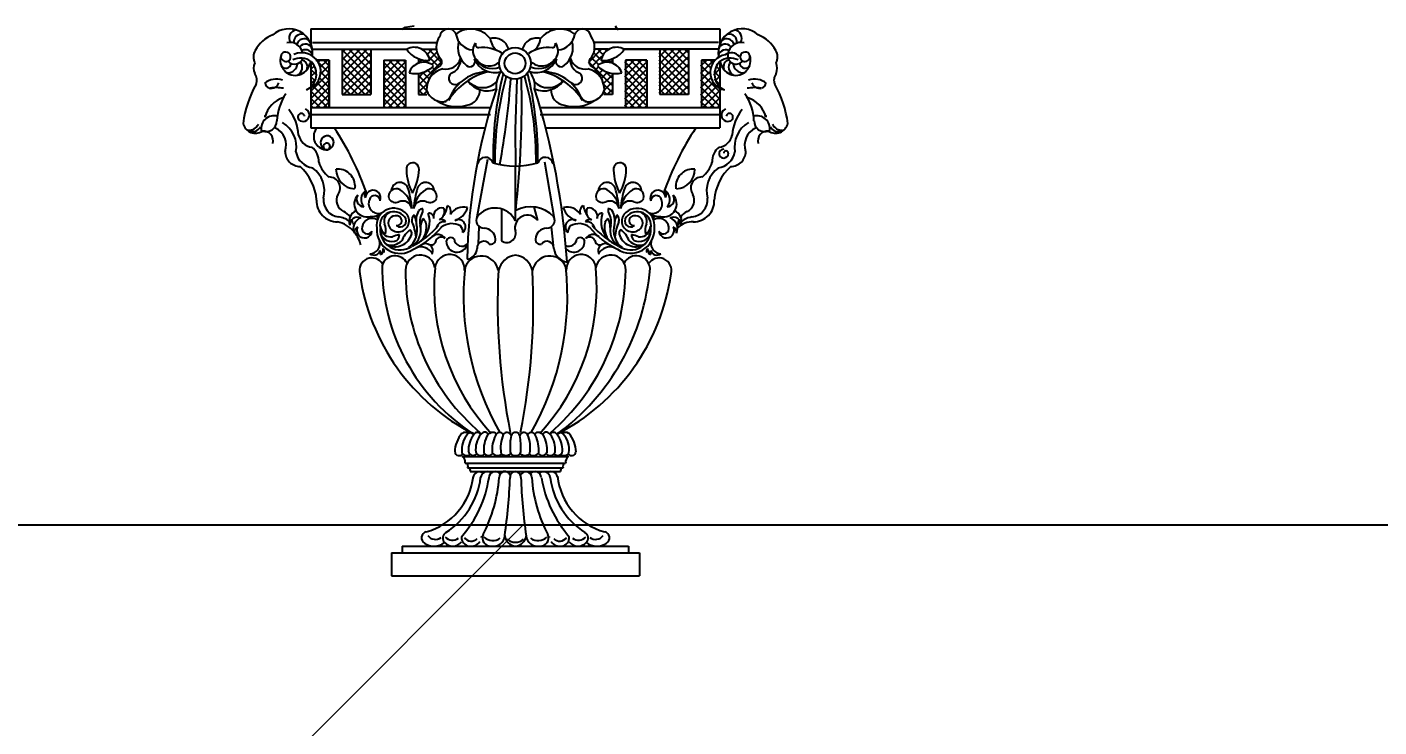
# Model space of a CAD drawing. Header units: millimetres. Extents: x 2391 to 3323, y 1596 to 2537.
# Drawn here: x 2613.376 to 2616.614, y 2456.099 to 2457.776 of the extents above; entities that cross this region are included whole.
import ezdxf

# ---------------------------------------------------------------- set-up
doc = ezdxf.new("R2010")
doc.units = ezdxf.units.MM
doc.layers.get('Defpoints').update_dxf_attribs({"color": 115})
for name, color, linetype in [('dimensions', 203, 'Continuous'), ('exterior wall', 140, 'Continuous'), ('hatch', 50, 'Continuous'), ('plants', 250, 'Continuous')]:
    doc.layers.add(name, color=color, linetype=linetype)
doc.styles.get("Standard").update_dxf_attribs({"font": 'arial.ttf'})
doc.dimstyles.new('Copy of Standard', dxfattribs={"dimtxt": 0.5, "dimasz": 0.18, "dimexe": 0.18, "dimexo": 0.0625, "dimgap": 0.09, "dimtad": 0, "dimzin": 0, "dimdsep": 46, "dimtxsty": 'Standard', "dimcen": 0.09, "dimadec": 0, "dimazin": 0, "dimtfac": 1, "dimtofl": 0, "dimtmove": 0, "dimatfit": 3, "dimfxl": 1, "dimtolj": 1, "dimtzin": 0, "dimarcsym": 0})

# ---------------------------------------------------------------- blocks, each defined once
blk = doc.blocks.new('A$C55897DFD')
for p, q in [((242.8, 480), (601.7, 480)), ((242.8, 480), (242.8, 466.7)), ((322.9, 479.5), (325.7, 481.5)), ((325.7, 481.5), (333.4, 482.4)), ((509.6, 482.4), (511.5, 479.5)), ((511.5, 479.5), (512.5, 479.5)), ((601.7, 480), (601.7, 466.7)), ((244.1, 468), (353.4, 468)), ((600.4, 468), (491.1, 468)), ((242.8, 451.2), (242.8, 429.1)), ((242.8, 450.8), (243, 451)), ((244.1, 462), (327.1, 462)), ((258.9, 452.4), (247.1, 452.4)), ((247.1, 452.4), (258.9, 452.4)), ((258.9, 441), (247.4, 452.4)), ((248.7, 450.3), (250.8, 452.4)), ((250.7, 446), (257.2, 452.4)), ((258.9, 447.3), (253.8, 452.4)), ((258.9, 410.8), (258.9, 452.4)), ((258.9, 452.4), (258.9, 410.8)), ((270.3, 459.1), (273.1, 462)), ((270.3, 452.7), (279.5, 462)), ((270.3, 446.4), (285.9, 462)), ((270.3, 440), (292.2, 462)), ((270.3, 462), (270.3, 422.2)), ((295.5, 436.2), (270.3, 461.4)), ((270.3, 433.7), (295.5, 458.9)), ((295.5, 429.8), (270.3, 455)), ((270.3, 427.3), (295.5, 452.5)), ((295.5, 442.6), (276, 462)), ((295.5, 448.9), (282.4, 462)), ((295.5, 455.3), (288.7, 462)), ((295.5, 461.7), (295.1, 462)), ((295.5, 462), (295.5, 422.2)), ((306.9, 438.4), (320.8, 452.4)), ((306.9, 444.8), (314.4, 452.4)), ((306.9, 451.2), (308.1, 452.4)), ((306.9, 452.4), (306.9, 410.8)), ((306.9, 452.4), (325.8, 452.4)), ((306.9, 432.1), (325.8, 451)), ((325.8, 437.7), (311.1, 452.4)), ((325.8, 444.1), (317.4, 452.4)), ((325.8, 450.4), (323.8, 452.4)), ((325.8, 452.4), (325.8, 410.8)), ((337.2, 453.6), (337.2, 449.8)), ((338.7, 450.2), (337.2, 451.7)), ((337.2, 430.6), (357.5, 450.9)), ((337.4, 449.8), (340.2, 452.7)), ((340.2, 462), (352.9, 462)), ((341.9, 460.8), (343.1, 462)), ((345.1, 450.2), (343, 452.3)), ((344.2, 450.4), (346.1, 452.2)), ((344.9, 457.4), (349.5, 462)), ((354.9, 446.7), (345.8, 455.8)), ((357.5, 450.5), (346, 462)), ((346.9, 453), (353.1, 459.2)), ((348.9, 448.6), (355.2, 454.9)), ((352.9, 461.5), (352.4, 462)), ((486.4, 450.5), (497.8, 462)), ((506.7, 430.6), (486.4, 450.9)), ((495, 448.6), (488.7, 454.9)), ((488.9, 446.7), (498, 455.8)), ((497, 453), (490.7, 459.2)), ((503.6, 462), (490.9, 462)), ((491, 461.5), (491.5, 462)), ((498.9, 457.4), (494.4, 462)), ((499.6, 450.4), (497.8, 452.2)), ((498.7, 450.2), (500.9, 452.3)), ((501.9, 460.8), (500.7, 462)), ((506.5, 449.8), (503.6, 452.7)), ((505.2, 450.2), (506.7, 451.7)), ((507.3, 453.6), (507.3, 449.8)), ((600.4, 462), (517.4, 462)), ((570.5, 462), (517.4, 462)), ((517.4, 462), (570.5, 462)), ((518.1, 450.4), (520.1, 452.4)), ((518.1, 444.1), (526.4, 452.4)), ((518.1, 437.7), (532.8, 452.4)), ((537, 432.1), (518.1, 451)), ((518.7, 452.4), (518.7, 410.8)), ((537.6, 452.4), (518.7, 452.4)), ((537, 438.4), (523.1, 452.4)), ((537, 444.8), (529.4, 452.4)), ((537, 451.2), (535.8, 452.4)), ((537.6, 452.4), (537.6, 410.8)), ((548.4, 461.7), (548.8, 462)), ((548.4, 455.3), (555.1, 462)), ((548.4, 448.9), (561.5, 462)), ((548.4, 442.6), (567.9, 462)), ((548.4, 436.2), (573.6, 461.4)), ((573.6, 433.7), (548.4, 458.9)), ((548.4, 429.8), (573.6, 455)), ((573.6, 427.3), (548.4, 452.5)), ((549, 462), (549, 422.2)), ((573.6, 440), (551.6, 462)), ((573.6, 446.4), (558, 462)), ((573.6, 452.7), (564.4, 462)), ((573.6, 459.1), (570.7, 462)), ((574.2, 462), (574.2, 422.2)), ((585, 447.3), (590.1, 452.4)), ((585, 441), (596.4, 452.4)), ((597.4, 452.4), (585.6, 452.4)), ((585.6, 452.4), (585.6, 410.8)), ((593.1, 446), (586.7, 452.4)), ((595.1, 450.3), (593.1, 452.4)), ((601.1, 450.8), (600.9, 451)), ((601.7, 451.2), (601.7, 429.1)), ((245.2, 448.3), (242.8, 450.7)), ((242.8, 444.4), (245.8, 447.3)), ((247.6, 439.5), (242.8, 444.3)), ((242.8, 438), (247.4, 442.6)), ((242.8, 425.3), (258.9, 441.3)), ((251.3, 440.1), (258.9, 447.7)), ((258.9, 434.6), (251.3, 442.1)), ((295.5, 423.5), (270.3, 448.7)), ((290.4, 422.2), (270.3, 442.3)), ((271.5, 422.2), (295.5, 446.1)), ((277.9, 422.2), (295.5, 439.8)), ((325.8, 431.3), (306.9, 450.3)), ((306.9, 425.7), (325.8, 444.6)), ((325.8, 425), (306.9, 443.9)), ((337.2, 436.9), (342, 441.8)), ((337.2, 440.8), (337.2, 422.2)), ((344.6, 431.6), (337.2, 439)), ((346.5, 436.1), (341.1, 441.5)), ((348.6, 440.3), (345.5, 443.4)), ((351.5, 443.8), (349.1, 446.2)), ((492.4, 443.8), (494.7, 446.2)), ((495.2, 440.3), (498.3, 443.4)), ((497.4, 436.1), (502.8, 441.5)), ((499.2, 431.6), (506.7, 439)), ((506.7, 436.9), (501.9, 441.8)), ((507.3, 441.4), (507.3, 422.2)), ((518.1, 431.3), (537, 450.3)), ((537, 425.7), (518.1, 444.6)), ((518.1, 425), (537, 443.9)), ((548.4, 423.5), (573.6, 448.7)), ((572.3, 422.2), (548.4, 446.1)), ((566, 422.2), (548.4, 439.8)), ((553.5, 422.2), (573.6, 442.3)), ((592.6, 440.1), (585, 447.7)), ((585, 434.6), (592.5, 442.1)), ((601.1, 425.3), (585, 441.3)), ((596.3, 439.5), (601.1, 444.3)), ((601.1, 438), (596.5, 442.6)), ((601.1, 444.4), (598.1, 447.3)), ((598.7, 448.3), (601.1, 450.7)), ((246.4, 434.3), (242.8, 437.9)), ((242.8, 431.7), (246.9, 435.8)), ((242.8, 418.9), (258.9, 435)), ((244, 430.4), (242.8, 431.6)), ((242.8, 412.6), (258.9, 428.6)), ((242.8, 427.7), (242.8, 393)), ((242.8, 427.7), (242.8, 410.8)), ((258.9, 415.5), (245.2, 429.2)), ((258.9, 421.9), (248.3, 432.4)), ((258.9, 428.3), (250.5, 436.6)), ((284, 422.2), (270.3, 435.9)), ((277.6, 422.2), (270.3, 429.6)), ((284.3, 422.2), (295.5, 433.4)), ((290.6, 422.2), (295.5, 427)), ((306.9, 419.3), (325.8, 438.3)), ((325.8, 418.6), (306.9, 437.5)), ((306.9, 413), (325.8, 431.9)), ((325.8, 412.2), (306.9, 431.2)), ((344.4, 425.5), (337.2, 432.7)), ((337.2, 424.2), (344.7, 431.7)), ((418.3, 436.1), (418.3, 436.5)), ((423.4, 435.9), (422.1, 391.5)), ((506.7, 424.2), (499.2, 431.7)), ((499.5, 425.5), (506.7, 432.7)), ((537, 419.3), (518.1, 438.3)), ((518.1, 418.6), (537, 437.5)), ((537, 413), (518.1, 431.9)), ((518.1, 412.2), (537, 431.2)), ((559.6, 422.2), (548.4, 433.4)), ((553.2, 422.2), (548.4, 427)), ((559.9, 422.2), (573.6, 435.9)), ((566.2, 422.2), (573.6, 429.6)), ((585, 428.3), (593.4, 436.6)), ((601.1, 418.9), (585, 435)), ((585, 421.9), (595.5, 432.4)), ((585, 415.5), (598.7, 429.2)), ((601.1, 412.6), (585, 428.6)), ((601.1, 431.7), (596.9, 435.8)), ((597.4, 434.3), (601.1, 437.9)), ((599.9, 430.4), (601.1, 431.6)), ((601.7, 427.7), (601.7, 393)), ((257.2, 410.8), (242.8, 425.2)), ((250.9, 410.8), (242.8, 418.8)), ((247.4, 410.8), (258.9, 422.3)), ((253.8, 410.8), (258.9, 415.9)), ((271.3, 422.2), (270.3, 423.2)), ((270.3, 422.2), (295.5, 422.2)), ((320.9, 410.8), (306.9, 424.8)), ((314.5, 410.8), (306.9, 418.4)), ((311, 410.8), (325.8, 425.5)), ((317.4, 410.8), (325.8, 419.2)), ((341.3, 422.2), (337.2, 426.3)), ((337.2, 422.2), (344.5, 422.2)), ((341.5, 422.2), (344.5, 425.1)), ((502.3, 422.2), (499.4, 425.1)), ((507.3, 422.2), (499.9, 422.2)), ((502.6, 422.2), (506.7, 426.3)), ((532.8, 410.8), (518.1, 425.5)), ((526.5, 410.8), (518.1, 419.2)), ((523, 410.8), (537, 424.8)), ((529.4, 410.8), (537, 418.4)), ((574.2, 422.2), (549, 422.2)), ((572.6, 422.2), (573.6, 423.2)), ((596.5, 410.8), (585, 422.3)), ((590.1, 410.8), (585, 415.9)), ((586.7, 410.8), (601.1, 425.2)), ((593, 410.8), (601.1, 418.8)), ((244.5, 410.8), (242.8, 412.5)), ((242.8, 410.8), (258.9, 410.8)), ((242.8, 410.8), (400.3, 410.8)), ((242.8, 404.8), (400.3, 404.8)), ((308.1, 410.8), (306.9, 412.1)), ((323.8, 410.8), (325.8, 412.8)), ((444, 410.8), (601.7, 410.8)), ((444, 404.8), (601.7, 404.8)), ((520.1, 410.8), (518.1, 412.8)), ((535.7, 410.8), (537, 412.1)), ((599.4, 410.8), (601.1, 412.5)), ((242.8, 393), (395.4, 393)), ((422.1, 391.5), (422.2, 359.5)), ((448.8, 393), (601.7, 393)), ((388.6, 315.1), (398, 365.5)), ((422.2, 311.4), (422.2, 359.5)), ((456.7, 311.4), (448.1, 363)), ((441.8, 311.7), (438.6, 323.7)), ((389.7, 290.9), (390.5, 306.4)), ((455.9, 287.2), (453.9, 306.3)), ((375.6, 104.8), (468.9, 104.8)), ((375.6, 104.8), (468.9, 104.8)), ((378.2, 98.8), (466.3, 98.8)), ((380.3, 94.6), (464.1, 94.6)), ((382.6, 91.5), (461.9, 91.5)), ((323, 26.1), (521.5, 26.1)), ((323, 26.1), (323, 20.1)), ((496.1, 26.1), (521.5, 26.1)), ((521.5, 26.1), (521.5, 20.1)), ((521.5, 26.1), (521.5, 20.1)), ((313.5, 20.1), (531, 20.1)), ((313.5, 20.1), (313.5, 0)), ((521.5, 20.1), (531, 20.1)), ((531, 20.1), (531, 0)), ((531, 20.1), (531, 0)), ((313.5, 0), (531, 0))]:
    blk.add_line(p, q)
for radius in [13.9, 9.12]:
    blk.add_circle((421.9, 449.6), radius)
for centre, radius, start, end in [((219.6, 447.3), 29.1, 110.7432, 152.0574), ((223.3, 458.9), 21, 352.2493, 131.9272), ((231, 471.7), 7.36, 98.3917, 210.0324), ((234.7, 468.5), 6.83, 78.2387, 188.9866), ((363.3, 472.4), 7.43, 23.2741, 173.6183), ((383.1, 458.4), 21.3, 37.2448, 127.7333), ((386.3, 477.7), 16.4, 188.459, 264.7422), ((461.3, 458.4), 21.3, 52.2667, 142.7552), ((458.2, 477.7), 16.4, 275.2578, 351.541), ((481.2, 472.4), 7.43, 6.3817, 156.7259), ((621.2, 458.9), 21, 48.0728, 190.8778), ((609.8, 468.5), 6.83, 351.0134, 101.7613), ((613.5, 471.7), 7.36, 329.9676, 81.6083), ((624.9, 447.3), 29.1, 27.9426, 69.2568), ((224.2, 456.2), 11.8, 13.0422, 102.6859), ((237.1, 464.2), 6.96, 53.1393, 161.8843), ((238, 460.2), 6.27, 16.5303, 142.0596), ((333.6, 450.1), 13.6, 8.9205, 120.0931), ((369.4, 463.7), 16.6, 144.7926, 215.2074), ((391, 463.3), 19.3, 162.7532, 233.174), ((395.9, 460.5), 11.1, 141.4959, 232.3579), ((390.5, 466.6), 3.45, 166.219, 257.8316), ((393.6, 432.6), 30.9, 56.232, 97.0691), ((403.6, 458.8), 13, 14.2593, 105.3916), ((416.1, 473.2), 16, 186.6622, 232.4242), ((440.9, 458.8), 13, 74.6084, 165.7407), ((440.9, 458.8), 13, 72.0452, 165.7407), ((450.9, 432.6), 30.9, 82.9309, 123.768), ((428.4, 473.2), 16, 307.5758, 353.3378), ((454, 466.6), 3.45, 282.1684, 13.781), ((448.6, 460.5), 11.1, 307.6421, 38.5041), ((453.4, 463.3), 19.3, 306.826, 17.2468), ((475.1, 463.7), 16.6, 324.7926, 35.2074), ((510.8, 450.1), 13.6, 59.9069, 171.0795), ((606.4, 460.2), 6.27, 37.9404, 163.4697), ((607.4, 464.2), 6.96, 18.1157, 126.8607), ((620.3, 456.2), 11.8, 77.3141, 171.2152), ((203.8, 455.2), 11.5, 150.1058, 206.7103), ((229.1, 452.3), 13.2, 161.9435, 346.1914), ((221.1, 455.7), 4.6, 170.8404, 294.4425), ((220.7, 455.2), 4.37, 294.9127, 164.4065), ((228.6, 456.4), 7.47, 220.7862, 341.1569), ((233.7, 438.7), 15.5, 53.7998, 116.4584), ((234.8, 442.3), 16.6, 298.677, 114.995), ((227.2, 446.3), 8.02, 298.7266, 35.8037), ((233.8, 446.7), 5.93, 335.2309, 80.0034), ((238, 455.3), 6.25, 7.5436, 117.2722), ((232.3, 440.1), 15.3, 295.2652, 46.2627), ((223.3, 458.9), 21, 332.3693, 338.3332), ((345.1, 474.2), 22, 213.953, 275.0607), ((353.6, 450.7), 4.08, 308.9812, 56.225), ((361.4, 457.9), 13.3, 257.7526, 342.1694), ((361.3, 453.3), 13.1, 289.7462, 359.6645), ((382.4, 451.1), 4.43, 228.0323, 28.0151), ((403.9, 460.4), 18.9, 201.09, 288.7826), ((401.9, 462.2), 17.2, 206.266, 292.8335), ((399.1, 461.1), 13.8, 223.2247, 310.7256), ((440.6, 460.4), 18.9, 251.2174, 338.91), ((445.4, 461.1), 13.8, 224.4691, 316.7753), ((442.6, 462.2), 17.2, 247.1665, 333.734), ((462.1, 451.1), 4.43, 151.9849, 311.9677), ((483.2, 453.3), 13.1, 180.3355, 250.2538), ((483.1, 457.9), 13.3, 197.8306, 282.2474), ((490.9, 450.7), 4.08, 123.775, 231.0188), ((499.4, 474.2), 22, 264.9393, 326.047), ((608.7, 441.6), 15.6, 98.5519, 259.034), ((612.2, 440.1), 15.3, 133.7373, 244.7348), ((606.5, 455.2), 6.29, 63.2785, 184.7231), ((610.8, 438.7), 15.5, 63.5416, 126.2002), ((621.2, 458.9), 21, 201.6668, 207.6307), ((615.4, 452.3), 13.2, 193.8086, 18.0565), ((610.7, 446.7), 5.93, 99.9966, 204.7691), ((611.7, 450.3), 8.64, 36.5863, 128.4332), ((615.9, 456.4), 7.47, 167.6942, 319.2138), ((617.3, 446.3), 8.02, 144.1963, 241.2734), ((623.8, 455.2), 4.37, 15.5935, 245.0873), ((623.4, 455.7), 4.6, 245.5575, 9.1596), ((640.7, 455.2), 11.5, 333.2897, 29.8942), ((204.5, 445.4), 12, 156.9668, 203.0332), ((185.7, 434.9), 9.75, 338.4088, 36.3066), ((220.7, 450.4), 4.99, 218.9917, 345.5184), ((222.1, 450.3), 9.12, 269.9011, 353.7614), ((341.8, 437), 13.6, 50.7439, 161.9166), ((334.3, 462.6), 22, 255.7764, 316.8841), ((371.4, 425), 27.2, 124.0527, 177.7978), ((364.2, 424.3), 21.3, 105.2952, 144.0511), ((412.2, 386.2), 57.7, 103.6068, 147.642), ((369.3, 436.6), 5.61, 129.5288, 314.039), ((398.4, 405.6), 36.6, 89.5811, 158.0773), ((713.9, 367.1), 311.3, 166.3539, 180.9517), ((425.5, 429.7), 20.2, 140.4931, 186.6586), ((130.6, 367.1), 311.3, 359.0483, 13.7653), ((419, 429.7), 20.2, 353.3414, 40.6183), ((446.1, 405.6), 36.6, 21.9227, 90.4189), ((432.3, 386.2), 57.7, 32.358, 76.3932), ((475.2, 436.6), 5.61, 225.961, 50.4712), ((480.3, 424.3), 21.3, 35.9489, 74.7048), ((473.1, 425), 27.2, 2.2022, 55.9473), ((502.7, 437), 13.6, 18.0834, 129.2561), ((510.2, 462.6), 22, 223.1159, 284.2236), ((622.3, 450.3), 9.12, 186.2386, 270.0989), ((623.8, 450.4), 4.99, 194.4816, 321.0083), ((658.8, 434.9), 9.75, 143.6934, 201.5912), ((639.9, 445.4), 12, 336.9668, 23.0332), ((283.7, 382.6), 101.5, 151.2996, 171.9003), ((212.5, 419.1), 16.7, 71.6591, 128.3405), ((206.8, 432.2), 4.14, 175.4823, 261.2989), ((207.8, 435.1), 7.41, 257.5796, 340.4885), ((212.3, 389.6), 38.7, 80.2325, 98.0066), ((897.8, 265.5), 518.2, 161.7995, 178.6393), ((393.6, 445.5), 17.2, 218.9586, 316.8025), ((397.1, 445.8), 20.3, 214.5498, 294.3041), ((680.5, 364.9), 276.3, 164.6299, 180.5819), ((-243.6, 482.7), 663.4, 349.4183, 356.0063), ((-385, 413.4), 812.8, 353.4386, 1.6551), ((164, 364.9), 276.3, 359.4181, 15.5187), ((450.9, 445.5), 17.2, 223.1975, 321.0414), ((447.3, 445.8), 20.3, 245.6959, 325.4502), ((-175.7, 233.4), 644.6, 3.7365, 17.5163), ((632.2, 389.6), 38.7, 81.9934, 99.7675), ((632, 419.1), 16.7, 51.6595, 108.3409), ((636.6, 435.1), 7.41, 199.5115, 282.4204), ((637.7, 432.2), 4.14, 278.7011, 4.5177), ((560.8, 382.6), 101.5, 8.0997, 28.7004), ((225.8, 396.5), 24.1, 106.6779, 165.5211), ((255.3, 398.2), 42.3, 144.4368, 178.6649), ((358.5, 431), 15.1, 199.2233, 281.5407), ((357.5, 424.2), 8.5, 237.2672, 324.7218), ((370.6, 442.9), 31.3, 235.6536, 286.5572), ((377.4, 426.4), 13.7, 278.7461, 1.9598), ((467.1, 426.4), 13.7, 178.0402, 261.2539), ((473.9, 442.9), 31.3, 253.4428, 304.3464), ((487, 424.2), 8.5, 215.2782, 302.7328), ((486, 431), 15.1, 258.4593, 340.7767), ((589.2, 398.2), 42.3, 1.3351, 35.5632), ((618.7, 396.5), 24.1, 14.4789, 73.3221), ((210.4, 392.3), 11.3, 74.4069, 189.7632), ((202.7, 403.4), 0.418, 17.5376, 268.6765), ((191.7, 384.1), 40.4, 3.6645, 38.1388), ((234.8, 402.4), 3.5, 128.1959, 244.4933), ((234.4, 402.9), 2.85, 5.4404, 128.1959), ((235.8, 404.4), 5.73, 244.4933, 68.2127), ((608.7, 404.4), 5.73, 111.7873, 295.5067), ((610, 402.9), 2.85, 51.8041, 174.5596), ((609.6, 402.4), 3.5, 295.5067, 51.8041), ((652.8, 384.1), 40.4, 141.8612, 176.3355), ((634.1, 392.3), 11.3, 350.2368, 105.5931), ((641.8, 403.4), 0.418, 271.3235, 162.4624), ((194, 399.2), 10.9, 192.0766, 304.7378), ((188.3, 400.4), 9.43, 267.4073, 333.852), ((191.6, 397.6), 7.78, 245.0952, 332.8504), ((203.4, 399.2), 9.54, 250.0966, 0.0903), ((204.6, 377.8), 16.5, 340.7588, 64.7771), ((205.6, 376.4), 24.5, 349.5779, 59.8415), ((256.9, 385.5), 11.7, 145.7655, 263.9552), ((48.2, 250.7), 257.9, 19.1831, 33.4848), ((795.6, 250.7), 257.9, 146.5152, 160.6883), ((638.9, 376.4), 24.5, 120.1585, 190.4221), ((639.8, 377.8), 16.5, 115.2229, 199.2412), ((641.1, 399.2), 9.54, 179.9097, 289.9034), ((650.5, 399.2), 10.9, 235.2622, 347.9234), ((652.9, 397.6), 7.78, 207.1496, 294.9048), ((656.2, 400.4), 9.43, 206.148, 272.5927), ((200.9, 381.6), 8.67, 345.3977, 94.479), ((245.4, 389.6), 13.7, 192.4242, 262.2042), ((257.7, 380), 6.4, 152.1393, 252.2263), ((257.1, 380.3), 5.73, 3.2023, 152.1393), ((256.6, 376.7), 2.95, 81.2702, 252.2263), ((256.4, 380.3), 6.41, 263.9552, 3.2023), ((256.6, 376.7), 2.95, 252.2263, 81.2702), ((599.1, 389.6), 13.7, 277.7958, 347.5758), ((643.6, 381.6), 8.67, 85.521, 194.6023), ((233.3, 372.3), 13.1, 180.0193, 270.0282), ((246.6, 374.9), 17.2, 189.772, 262.6138), ((233.8, 363.5), 16, 357.7453, 52.3248), ((610.7, 363.5), 16, 127.6752, 182.2547), ((597.9, 374.9), 17.2, 277.3862, 350.228), ((604.8, 370.4), 3.88, 87.4631, 272.5369), ((607, 370.8), 2.02, 1.9972, 178.0028), ((604.8, 370.7), 4.23, 272.5369, 1.9972), ((611.2, 372.3), 13.1, 269.9718, 359.9807), ((203.8, 326.4), 44.1, 4.2098, 47.9349), ((229.3, 337.5), 25.3, 345.8361, 53.34), ((276.3, 371.5), 28, 198.0294, 230.5887), ((266.5, 341.7), 15.1, 1.8008, 96.3026), ((282.2, 356.8), 17.4, 180.3326, 266.1518), ((332.1, 356.8), 5.57, 357.8135, 188.15), ((372.9, 357.2), 46.3, 181.4542, 207.4644), ((294.7, 357.6), 43, 329.6254, 358.672), ((395.9, 360.2), 6.97, 17.3033, 170.0734), ((422.3, 428.2), 68.7, 253.0566, 286.5022), ((448.5, 360.2), 6.97, 9.9266, 162.6967), ((513.9, 356.8), 5.57, 357.8135, 188.15), ((554.6, 357.2), 46.3, 181.4542, 207.4644), ((476.5, 357.6), 43, 329.6254, 358.672), ((578, 341.7), 15.1, 83.6974, 178.1992), ((562.3, 356.8), 17.4, 273.8482, 359.6674), ((568.2, 371.5), 28, 309.4113, 341.9706), ((615.2, 337.5), 25.3, 126.66, 194.1639), ((640.7, 326.4), 44.1, 132.0651, 175.7902), ((258.8, 340.3), 9.63, 323.8199, 91.0985), ((320.9, 337.5), 7.6, 21.8205, 175.1357), ((343.4, 337.5), 7.6, 4.8643, 158.1795), ((502.6, 337.5), 7.6, 21.8205, 175.1357), ((525.2, 337.5), 7.6, 4.8643, 158.1795), ((585.7, 340.3), 9.63, 88.9015, 216.1801), ((276.2, 329.5), 11, 152.2753, 244.6236), ((292.2, 326.2), 11.4, 136.7729, 282.9842), ((301.2, 336.6), 20.3, 163.9905, 171.6975), ((289.5, 330.4), 6.63, 146.9985, 267.4721), ((296.5, 330.1), 9.71, 124.9773, 221.0486), ((294.8, 334.8), 5.1, 140.1855, 214.3561), ((297.3, 331.6), 6.7, 337.4003, 177.0115), ((298.8, 328.9), 4.74, 1.1836, 168.1132), ((317.7, 332.9), 6.72, 60.3035, 197.1575), ((308.5, 319.2), 23.2, 7.5703, 57.404), ((246.6, 314.9), 85.2, 4.9722, 17.3966), ((417.7, 314.9), 85.2, 162.6034, 175.0278), ((355.8, 319.2), 23.2, 122.596, 172.4297), ((346.6, 332.9), 6.72, 342.8425, 119.6965), ((499.4, 332.9), 6.72, 60.3035, 197.1575), ((490.3, 319.2), 23.2, 7.5703, 57.404), ((428.3, 314.9), 85.2, 4.9722, 17.3966), ((599.4, 314.9), 85.2, 162.6034, 175.0278), ((537.5, 319.2), 23.2, 122.596, 172.4297), ((528.3, 332.9), 6.72, 342.8425, 119.6965), ((547.2, 331.6), 6.7, 2.9885, 202.5997), ((545.7, 328.9), 4.74, 11.8868, 178.8164), ((552.3, 326.2), 11.4, 256.9143, 43.276), ((548, 330.1), 9.71, 318.9514, 55.0227), ((549.7, 334.8), 5.1, 325.6439, 39.8145), ((555, 330.4), 6.63, 272.5279, 33.0015), ((543.3, 336.6), 20.3, 8.3025, 16.0095), ((568.2, 329.5), 11, 295.3764, 27.7247), ((265.9, 328.7), 18.1, 177.066, 270.9715), ((269, 329.9), 15.2, 174.6365, 262.9789), ((302.1, 326.6), 8.65, 157.4693, 290.3652), ((315.4, 307.4), 15.1, 39.0662, 189.0299), ((317.1, 334.2), 6.71, 209.5261, 295.5152), ((323.3, 320.5), 8.34, 11.9702, 113.7821), ((340.9, 320.5), 8.34, 66.2179, 168.0298), ((340.9, 317.7), 4.34, 87.928, 143.8474), ((334.5, 321.2), 6.55, 329.8652, 6.9346), ((347.2, 334.2), 6.71, 244.4848, 330.4739), ((357.7, 315.4), 7.43, 77.2175, 193.8922), ((352.2, 319.5), 7.83, 295.8714, 22.9863), ((345.8, 326.5), 16.9, 319.3552, 354.6334), ((358.9, 319.4), 6.72, 337.786, 56.5543), ((376.8, 310.1), 13.5, 75.7706, 149.9241), ((364.5, 327.3), 16.2, 285.8469, 345.0221), ((404.3, 302.8), 19.9, 25.5208, 142.0978), ((1508.7, 312.7), 1098.8, 179.5205, 180.9798), ((435.7, 296.3), 27.5, 42.8397, 118.7673), ((467.6, 310.1), 13.5, 30.0759, 104.2294), ((479.9, 327.3), 16.2, 194.9779, 254.1531), ((485.5, 319.4), 6.72, 123.4457, 202.214), ((498.7, 326.5), 16.9, 185.3666, 220.6448), ((492.3, 319.5), 7.83, 157.0137, 244.1286), ((486.7, 315.4), 7.43, 346.1078, 102.7825), ((498.8, 334.2), 6.71, 209.5261, 295.5152), ((505.1, 320.5), 8.34, 11.9702, 113.7821), ((510, 321.2), 6.55, 173.0654, 210.1348), ((503.6, 317.7), 4.34, 36.1526, 92.072), ((522.7, 320.5), 8.34, 66.2179, 168.0298), ((529.1, 307.2), 15.2, 351.8701, 140.4404), ((528.9, 334.2), 6.71, 244.4848, 330.4739), ((542.4, 326.6), 8.65, 249.6348, 22.5307), ((575.5, 329.9), 15.2, 277.0211, 5.3635), ((578.6, 328.7), 18.1, 269.0285, 2.934), ((259.4, 283.5), 28, 41.2113, 75.949), ((264.8, 296), 19, 52.5033, 82.9789), ((265.3, 306.3), 14.7, 35.5562, 64.6236), ((286.6, 310.9), 10.2, 113.136, 198.1842), ((283.5, 308), 6.63, 62.6894, 183.163), ((265.3, 306.3), 14.7, 8.2333, 24.7887), ((289.7, 304.8), 9.71, 109.1129, 205.1842), ((296.4, 305), 8.65, 56.6799, 172.6922), ((295.2, 331.6), 16.5, 268.4131, 307.103), ((297.5, 310.3), 5.55, 39.4638, 72.3893), ((315.4, 307.4), 12.1, 38.5301, 189.0299), ((315.4, 311.2), 8.42, 116.0363, 197.5327), ((294.2, 303.2), 14.3, 347.0078, 22.5264), ((317.1, 309.4), 6.54, 76.2425, 213.7873), ((319.4, 311.3), 9.52, 215.2451, 36.2797), ((318.2, 311.5), 4.29, 263.5914, 84.4004), ((321.1, 311.3), 5.24, 230.398, 44.2416), ((337.2, 312.1), 5.93, 129.8175, 192.6725), ((290.9, 293), 44.3, 5.3607, 23.7612), ((323.4, 310.4), 11.7, 2.873, 32.1045), ((352.1, 311.6), 17.1, 149.8107, 191.1604), ((354.8, 310.6), 16.5, 148.2999, 191.0225), ((351.9, 306.2), 12.9, 146.2453, 182.5441), ((327, 305.7), 17.2, 315.8693, 14.2446), ((324.1, 310.9), 22.9, 311.7047, 18.7959), ((331.8, 303.8), 13.4, 27.2404, 45.5722), ((346.2, 313.9), 4.35, 355.2613, 94.7864), ((359.5, 303.7), 6.91, 78.6853, 168.6508), ((357, 308.3), 4.44, 30.1719, 108.3157), ((366.4, 293.7), 15.3, 60.2058, 127.171), ((372, 306.1), 6.47, 310.1965, 118.1196), ((394.7, 311.9), 6.89, 152.3114, 269.9757), ((432.8, 305.4), 11, 34.8527, 195.8903), ((449.8, 311.9), 6.89, 270.0243, 27.6886), ((472.5, 306.1), 6.47, 61.8804, 229.8035), ((478.1, 293.7), 15.3, 52.829, 119.7942), ((487.5, 308.3), 4.44, 71.6843, 149.8281), ((485, 303.7), 6.91, 11.3492, 101.3147), ((498.3, 313.9), 4.35, 85.2136, 184.7387), ((520.3, 310.9), 22.9, 161.2041, 228.2953), ((517.5, 305.7), 17.2, 165.7554, 224.1307), ((512.7, 303.8), 13.4, 134.4278, 152.7596), ((492.6, 306.2), 12.9, 357.4559, 33.7547), ((489.7, 310.6), 16.5, 348.9775, 31.7001), ((492.4, 311.6), 17.1, 348.8396, 30.1893), ((521.1, 310.4), 11.7, 147.8955, 177.127), ((553.6, 293), 44.3, 156.2388, 174.6393), ((507.3, 312.1), 5.93, 347.3275, 50.1825), ((525, 311.3), 9.52, 143.7203, 324.7549), ((523.4, 311.3), 5.24, 135.7584, 309.602), ((529.1, 307.4), 12.1, 348.1191, 141.2489), ((526.2, 311.5), 4.29, 95.5996, 276.4086), ((527.4, 309.4), 6.54, 326.2127, 103.7575), ((529.1, 311.2), 8.42, 342.4673, 63.9637), ((550.3, 303.2), 14.3, 157.4736, 192.9922), ((549.2, 331.5), 16.3, 232.791, 271.8927), ((549.6, 308.6), 8.37, 122.8426, 143.8941), ((548.1, 305), 8.65, 7.3078, 123.3201), ((561, 308), 6.63, 356.837, 117.3106), ((554.8, 304.8), 9.71, 334.8158, 70.8871), ((557.9, 310.9), 10.2, 341.8158, 66.864), ((579.7, 296), 19, 97.0211, 144.5066), ((578, 290.6), 20, 89.0285, 132.4999), ((579.2, 306.3), 14.7, 155.2113, 171.7667), ((579.2, 306.3), 14.7, 115.3764, 144.4438), ((286, 301.5), 5.1, 115.8054, 189.976), ((259.4, 283.5), 28, 14.0987, 39.8695), ((289.7, 303.1), 6.7, 153.15, 352.7612), ((292.3, 304.7), 4.74, 162.0483, 328.9779), ((321.2, 303.6), 20.7, 176.042, 304.1152), ((321.2, 303.6), 17.7, 176.042, 304.1152), ((312, 307.6), 8.52, 185.8385, 242.2969), ((313.8, 303.6), 10.3, 196.2045, 295.593), ((312.8, 306.2), 8.83, 190.924, 279.4115), ((316.5, 304), 15.3, 242.6485, 344.4219), ((342.7, 220), 82.5, 105.6737, 110.1554), ((314.4, 298.9), 6, 309.3421, 5.6676), ((343.7, 285.2), 23, 126.6816, 157.5909), ((316.7, 303.2), 19.4, 308.2843, 15.4273), ((327.1, 300.6), 4.13, 349.5064, 47.391), ((299.3, 354), 72.4, 296.4155, 320.2441), ((322.9, 303.1), 16.3, 303.7169, 15.2669), ((299.3, 354), 75.4, 296.4155, 320.2441), ((354.2, 291.8), 7.66, 32.4711, 133.508), ((357.2, 292), 5.2, 48.436, 154.1658), ((365.5, 292.7), 4.11, 43.8161, 165.8523), ((368.9, 301.7), 7.33, 355.6761, 45.4675), ((394.7, 294.8), 10.1, 3.4082, 89.9757), ((414.7, 300.3), 7.84, 233.8167, 15.8903), ((449.8, 294.8), 10.1, 90.0243, 176.5918), ((475.6, 301.7), 7.33, 134.5325, 184.3239), ((479, 292.7), 4.11, 14.1477, 136.1839), ((490.3, 291.8), 7.66, 46.492, 147.5289), ((487.3, 292), 5.2, 25.8342, 131.564), ((545.2, 354), 75.4, 219.7559, 243.5845), ((545.2, 354), 72.4, 219.7559, 243.5845), ((521.6, 303.1), 16.3, 164.7331, 236.2831), ((527.8, 303.2), 19.4, 164.5727, 231.7157), ((523.3, 303.9), 20.9, 236.275, 3.1779), ((517.3, 300.6), 4.13, 132.609, 190.4936), ((528, 304), 15.3, 195.5781, 297.3515), ((523.3, 303.6), 17.7, 235.8848, 3.958), ((500.8, 285.2), 23, 22.4091, 53.3184), ((530.1, 298.9), 6, 174.3324, 230.6579), ((501.8, 220), 82.5, 69.8446, 74.3263), ((530.7, 303.6), 10.3, 244.407, 343.7955), ((531.7, 306.2), 8.83, 260.5885, 349.076), ((532.4, 307.6), 8.52, 297.7031, 354.1615), ((554.8, 303.1), 6.7, 187.2388, 26.85), ((552.2, 304.7), 4.74, 211.0221, 17.9517), ((558.5, 301.5), 5.1, 350.024, 64.1946), ((294.5, 291.5), 8.91, 270.5987, 17.8486), ((298.1, 287.2), 5.78, 232.669, 342.1723), ((299.8, 283.3), 4.32, 335.0225, 29.3854), ((300.3, 286.4), 5.99, 305.2156, 6.098), ((304.5, 284.9), 2.71, 336.2381, 50.5715), ((313.4, 303), 12.8, 248.766, 315.1693), ((339.2, 276.6), 11.9, 30.2371, 109.4788), ((343.4, 285), 6.42, 335.4518, 127.5338), ((348.5, 294.4), 4.05, 241.9145, 357.908), ((371, 293.4), 9.44, 178.119, 346.5419), ((375.3, 296), 6.83, 183.9988, 315.0922), ((378.2, 288.1), 10.5, 278.4953, 354.9663), ((394.5, 287.6), 5.91, 36.4993, 183.1977), ((400.5, 295.2), 4.31, 253.3823, 3.4082), ((444, 295.2), 4.31, 176.5918, 286.6177), ((450, 287.6), 5.91, 356.8023, 143.5007), ((469.9, 289.3), 14.2, 188.5582, 260.2438), ((469.2, 296), 6.83, 246.11, 356.0012), ((473.5, 293.4), 9.44, 223.3633, 1.881), ((496, 294.4), 4.05, 182.092, 298.0855), ((501.1, 285), 6.42, 52.4662, 204.5482), ((505.3, 276.6), 11.9, 70.5212, 149.7629), ((531.1, 303), 12.8, 224.8307, 291.234), ((539.9, 284.9), 2.71, 129.4285, 203.7619), ((544.2, 286.4), 5.99, 173.902, 234.7844), ((544.6, 283.3), 4.32, 150.6146, 204.9775), ((546.4, 287.2), 5.78, 197.8277, 307.331), ((550, 291.5), 8.91, 169.5218, 269.4013), ((296.3, 267.9), 11, 31.5315, 195.0828), ((316.6, 268.8), 11.9, 27.6502, 162.3959), ((338.8, 268.4), 13, 8.496, 180.9157), ((364.6, 268.8), 13.1, 355.9634, 173.219), ((392.2, 265.4), 15.2, 9.0409, 158.5737), ((424.7, 263.7), 17.9, 97.8883, 166.6104), ((419.8, 263.7), 17.9, 13.3896, 82.1117), ((452.3, 265.4), 15.2, 21.4263, 170.9591), ((479.9, 268.8), 13.1, 6.781, 184.0366), ((505.9, 268.2), 13.2, 359.7499, 170.941), ((528.2, 268.6), 12.2, 4.767, 151.1762), ((548.2, 267.9), 11, 344.9172, 148.4685), ((471.1, 291), 187.3, 187.9689, 242.9252), ((480.4, 271.7), 175.2, 179.7511, 237.342), ((511.6, 267.4), 185.9, 179.7666, 229.7193), ((540.3, 253.2), 189.4, 174.8172, 222.6251), ((618.2, 245.5), 241.5, 173.9369, 209.7038), ((989.5, 239.2), 582.9, 177.187, 191.2156), ((-145, 239.2), 582.9, 348.7844, 2.813), ((226.3, 245.5), 241.5, 330.2962, 6.0631), ((304.2, 253.2), 189.4, 317.3749, 5.1828), ((328.2, 269.9), 190.8, 310.8544, 359.4695), ((339.8, 286.7), 201.3, 306.1607, 355.1266), ((373.3, 291), 187.3, 297.0748, 352.0311), ((395.2, 108), 26.2, 139.4256, 178.6271), ((395.2, 110.9), 20.1, 137.8467, 188.2866), ((378.2, 121.1), 4.74, 53.9452, 126.0548), ((383, 121.6), 3.9, 41.2697, 134.2097), ((403.3, 110), 22.4, 140.788, 181.8452), ((388.9, 122.2), 3.62, 35.934, 147.5865), ((408.1, 111.1), 20.8, 142.4326, 187.554), ((395.3, 121.6), 4.32, 42.5836, 149.5828), ((421.5, 110.5), 27.1, 150.4666, 185.2329), ((402, 120.9), 4.98, 46.1967, 143.6734), ((430.7, 110.3), 29, 153.9658, 184.6635), ((408.3, 122.1), 3.75, 30.402, 165.9721), ((440.4, 112.1), 31.2, 157.6356, 188.2662), ((414.8, 122.1), 3.76, 14.082, 149.4597), ((479.9, 112.4), 62.4, 170.241, 182.5485), ((422.2, 121.8), 4, 16.7837, 163.2163), ((429.7, 122.1), 3.76, 30.5403, 165.918), ((364.6, 112.4), 62.4, 357.4515, 9.759), ((436.2, 122.1), 3.75, 14.0279, 149.598), ((404.1, 112.1), 31.2, 351.7338, 22.3644), ((442.5, 120.9), 4.98, 36.3266, 133.8033), ((413.8, 110.3), 29, 355.3365, 26.0342), ((449.2, 121.6), 4.32, 30.4172, 137.4164), ((423, 110.5), 27.1, 354.7671, 29.5334), ((455.5, 122.2), 3.62, 32.4135, 144.066), ((436.4, 111.1), 20.8, 352.446, 37.5674), ((461.5, 121.6), 3.9, 45.7903, 138.7303), ((441.2, 110), 22.4, 358.1548, 39.212), ((466.3, 121.1), 4.74, 53.9452, 126.0548), ((449.3, 110.9), 20.1, 351.7134, 42.1533), ((449.3, 108), 26.2, 1.3729, 40.5744), ((372.9, 109.4), 3.94, 192.0291, 320.7411), ((379.7, 110.7), 5.17, 211.5663, 304.3548), ((385.2, 110), 4.38, 189.0925, 313.5377), ((391.7, 110), 4.55, 201.3382, 318.1897), ((398.7, 110.4), 4.74, 209.6877, 316.418), ((406.7, 111.7), 6.22, 217.8252, 305.6957), ((413.9, 111.4), 5.81, 220.4011, 315.4371), ((421.4, 109.3), 3.87, 175.2099, 282.2274), ((423.1, 109.3), 3.87, 257.7726, 4.7901), ((430.6, 111.4), 5.81, 224.5629, 319.5989), ((437.8, 111.7), 6.22, 234.3043, 322.1748), ((445.8, 110.4), 4.74, 223.582, 330.3123), ((452.8, 110), 4.55, 221.8103, 338.6618), ((459.3, 110), 4.38, 226.4623, 350.9075), ((464.8, 110.7), 5.17, 235.6452, 328.4337), ((471.5, 109.4), 3.94, 219.2589, 347.9709), ((372.2, 99.8), 6.07, 350.0971, 56.1017), ((377.5, 96), 3.12, 334.0463, 63.4437), ((467, 96), 3.12, 116.5563, 205.9537), ((467, 96), 3.12, 116.5563, 205.9537), ((472.3, 99.8), 6.07, 123.8983, 189.9029), ((328.1, 93.9), 57.6, 285.8911, 353.553), ((325.5, 94.3), 66.7, 302.4449, 353.0986), ((299.6, 100.7), 100.5, 318.6303, 351.6708), ((380.2, 92.3), 2.56, 341.6123, 67.2329), ((390.4, 86.2), 5.11, 55.9345, 180.0041), ((397.6, 85.5), 5.91, 55.8972, 173.9103), ((282.6, 94.6), 125.6, 332.3102, 356.1334), ((404.4, 86.1), 5.38, 37.5, 180.2068), ((413, 86.4), 5.12, 23.6511, 182.8359), ((-90.4, 107.4), 508.4, 351.8495, 357.6112), ((422.2, 86.8), 4.71, 352.7785, 187.2215), ((431.4, 86.1), 5.2, 1.0631, 152.45), ((925.2, 105.7), 498.6, 182.2423, 188.1532), ((439.5, 86), 5.42, 1.4758, 140.6791), ((561.9, 94.6), 125.6, 183.8666, 207.6898), ((446.8, 85.3), 6.04, 8.0049, 122.1875), ((550, 104), 106.5, 189.7085, 220.8976), ((453.7, 85.9), 5.52, 2.5006, 125.7971), ((519, 94.3), 66.7, 186.9014, 237.5551), ((516.3, 93.9), 57.6, 186.447, 254.1089), ((464.3, 92.3), 2.56, 112.7671, 198.3877), ((464.3, 92.3), 2.56, 112.7671, 198.3877), ((345.1, 33.3), 5.32, 103.082, 238.6958), ((363.9, 33.1), 5.48, 118.2626, 225.7852), ((400.4, 33.3), 7.22, 155.3867, 275.6297), ((444.1, 33.3), 7.22, 264.3703, 24.6133), ((480.6, 33.1), 5.48, 314.2148, 61.7374), ((499.4, 33.3), 5.32, 301.3042, 76.918), ((350.9, 40.1), 14.2, 232.9029, 310.0303), ((352, 40.4), 8.45, 217.1329, 306.4098), ((367.2, 35.6), 9.61, 221.8227, 323.5613), ((367, 40.3), 9.02, 223.9772, 304.9178), ((382.4, 33.5), 7.43, 173.8905, 264.6736), ((383.4, 37.5), 7.09, 212.5836, 317.34), ((383.3, 35.1), 9.18, 259.8014, 326.0335), ((393, 33.9), 0.747, 141.7182, 193.907), ((402.4, 42.4), 11.5, 227.4907, 304.5955), ((402.7, 36.2), 10.3, 261.2746, 354.5963), ((423, 36.2), 10.2, 185.401, 265.7997), ((422.2, 39.9), 10.5, 226.503, 313.497), ((421.5, 36.2), 10.2, 274.2003, 352.7848), ((441.8, 36.2), 10.3, 185.4037, 278.7254), ((442.1, 42.4), 11.5, 235.4045, 312.5093), ((451.5, 33.9), 0.747, 346.093, 38.2818), ((461.2, 35.1), 9.18, 213.9665, 280.1986), ((461.1, 37.5), 7.09, 222.66, 327.4164), ((462.1, 33.5), 7.43, 275.3264, 6.1095), ((477.2, 35.6), 9.61, 216.4387, 318.1773), ((477.5, 40.3), 9.02, 235.0822, 316.0228), ((493.6, 40.1), 14.2, 229.9697, 307.0971), ((492.5, 40.4), 8.45, 233.5902, 322.8671)]:
    blk.add_arc(centre, radius, start, end)
blk = doc.blocks.new('A$C2D995954')
blk.add_blockref('A$C55897DFD', (0, 0))
blk = doc.blocks.new('*D27')
at = {"layer": 'Defpoints', "color": 0, "transparency": 16777216}
for p in [(2602.4574, 2465.9429), (2633.5828, 2465.9429), (2602.4574, 2456.5829)]:
    blk.add_point(p, dxfattribs=at)
at = {"layer": 'dimensions', "color": 0, "lineweight": -2, "transparency": 16777216}
for p, q in [((2602.5199, 2465.9429), (2633.7628, 2465.9429)), ((2633.5828, 2465.7629), (2633.5828, 2462.0022)), ((2633.5828, 2456.7629), (2633.5828, 2460.5237)), ((2602.5199, 2456.5829), (2633.7628, 2456.5829))]:
    blk.add_line(p, q, dxfattribs=at)
at = {"layer": 'dimensions', "color": 0, "transparency": 16777216}
for points in [[(2633.5528, 2465.7629), (2633.6128, 2465.7629), (2633.5828, 2465.9429)], [(2633.5528, 2456.7629), (2633.6128, 2456.7629), (2633.5828, 2456.5829)]]:
    blk.add_solid(points, dxfattribs=at)
at = {"layer": 'dimensions', "color": 0, "lineweight": 13, "transparency": 16777216, "insert": (2633.5828, 2461.2629), "char_height": 0.5, "attachment_point": 5, "rotation": 90}
blk.add_mtext('\\A1;9.36', dxfattribs=at)

msp = doc.modelspace()

# ---------------------------------------------------------------- hatches: boundary and pattern name
at = {"layer": 'hatch', "lineweight": 13}
h = msp.add_hatch(dxfattribs=at)
h.set_pattern_fill('ANSI31', color=256, scale=0.624)
h.set_pattern_definition([(45, (-5543.9439, -3754.6467), (-1.40091995, 1.40091995), [])])
h.paths.add_polyline_path([(2621.1774, 2450.3429), (2621.1774, 2456.5829), (2602.4574, 2456.5829), (2539.4334, 2456.5829), (2515.0974, 2456.5829), (2515.0974, 2450.3429)])

# ---------------------------------------------------------------- linework, layer by layer
at = {"layer": 'exterior wall', "lineweight": 13}
msp.add_line((2602.4574, 2456.5829), (2621.1774, 2456.5829), dxfattribs=at)

# ---------------------------------------------------------------- block references
at = {"layer": 'plants', "lineweight": 13, "xscale": 0.00273, "yscale": 0.00273, "zscale": 0.00273}
msp.add_blockref('A$C2D995954', (2613.3931, 2456.4612), dxfattribs=at)

# ---------------------------------------------------------------- dimensions: what is measured, and where the dimension line sits
at = {"layer": 'dimensions', "lineweight": 13}
dim = msp.add_linear_dim(base=(2633.5828, 2465.9429), p1=(2602.4574, 2456.5829), p2=(2602.4574, 2465.9429), angle=90, dimstyle='Copy of Standard', dxfattribs=at)
dim.commit()
dim.dimension.update_dxf_attribs({"geometry": '*D27', "text_midpoint": (2633.5828, 2461.2629)})

doc.saveas('drawing.dxf')
